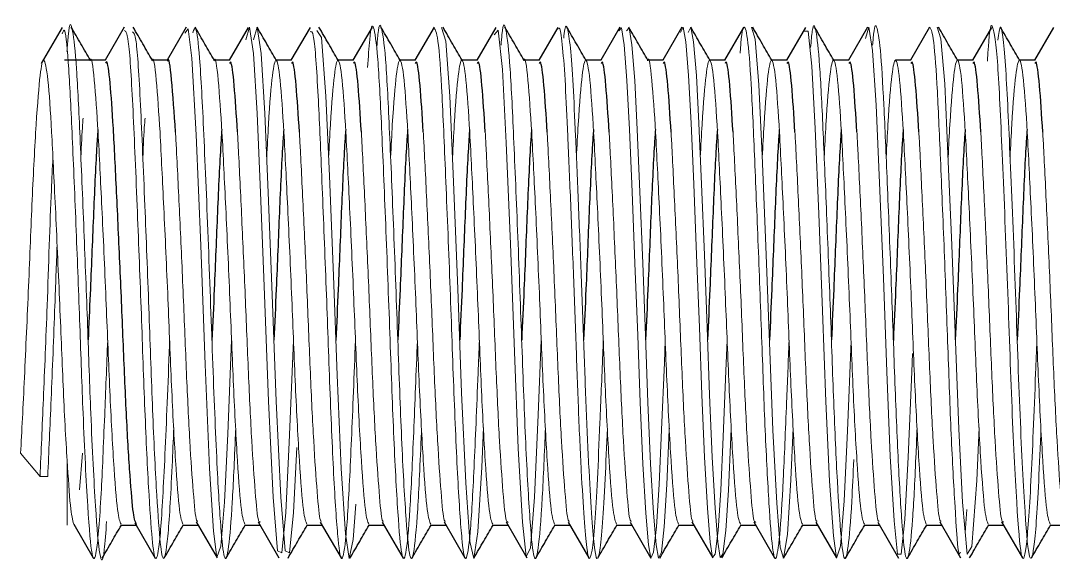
# Model space of a CAD drawing. Header units: millimetres. Extents: x -635 to 515, y -448 to 489.
# Drawn here: x 79.57 to 86.24, y 278.83 to 282.34 of the extents above; entities that cross this region are included whole.
import ezdxf

# ---------------------------------------------------------------- set-up
doc = ezdxf.new("R2010")
doc.units = ezdxf.units.MM

msp = doc.modelspace()

# ---------------------------------------------------------------- linework, layer by layer
at = {"color": 7, "linetype": 'Continuous', "lineweight": 25}
for p, q in [((79.8429, 282.2923), (79.708, 282.0591)), ((80.2438, 282.2939), (80.1202, 282.0803)), ((80.6436, 282.2935), (80.5202, 282.0803)), ((81.0428, 282.2921), (80.9203, 282.0803)), ((81.4429, 282.2922), (81.3202, 282.0803)), ((81.8438, 282.2938), (81.7202, 282.0803)), ((82.2436, 282.2936), (82.1202, 282.0803)), ((82.6428, 282.2922), (82.5202, 282.0803)), ((83.0428, 282.2922), (82.9202, 282.0803)), ((83.4437, 282.2938), (83.3202, 282.0803)), ((83.8436, 282.2936), (83.7202, 282.0803)), ((84.2429, 282.2922), (84.1202, 282.0803)), ((84.6428, 282.2921), (84.5202, 282.0803)), ((85.0437, 282.2937), (84.9202, 282.0803)), ((85.4437, 282.2937), (85.3202, 282.0803)), ((85.8429, 282.2923), (85.7202, 282.0803)), ((86.2428, 282.292), (86.1202, 282.0803)), ((80.1228, 282.0803), (79.8571, 282.0803)), ((80.5218, 282.0803), (80.4226, 282.0803)), ((80.9228, 282.0803), (80.8226, 282.0803)), ((81.3228, 282.0803), (81.2226, 282.0803)), ((81.7228, 282.0803), (81.6226, 282.0803)), ((82.1228, 282.0803), (82.0226, 282.0803)), ((82.5228, 282.0803), (82.4226, 282.0803)), ((82.9228, 282.0803), (82.8226, 282.0803)), ((83.3228, 282.0803), (83.2226, 282.0803)), ((83.7228, 282.0803), (83.6226, 282.0803)), ((84.1228, 282.0803), (84.0226, 282.0803)), ((84.5228, 282.0803), (84.4226, 282.0803)), ((84.9228, 282.0803), (84.8226, 282.0803)), ((85.3228, 282.0803), (85.2226, 282.0803)), ((85.7228, 282.0803), (85.6226, 282.0803)), ((86.1228, 282.0803), (86.0226, 282.0803)), ((79.9171, 279.0856), (80.0434, 278.8674)), ((80.2226, 279.0803), (80.3202, 279.0803)), ((80.3115, 279.0952), (80.4438, 278.8666)), ((80.6226, 279.0803), (80.7202, 279.0803)), ((80.7088, 279.0999), (80.8432, 278.8677)), ((81.0226, 279.0803), (81.1203, 279.0803)), ((81.1086, 279.1004), (81.2427, 278.8688)), ((81.4226, 279.0803), (81.5202, 279.0803)), ((81.509, 279.0996), (81.6434, 278.8674)), ((81.8226, 279.0803), (81.9202, 279.0803)), ((81.9093, 279.0991), (82.0438, 278.8666)), ((82.2226, 279.0803), (82.3202, 279.0803)), ((82.3089, 279.0999), (82.4432, 278.8676)), ((82.6226, 279.0803), (82.7203, 279.0803)), ((82.7086, 279.1005), (82.8427, 278.8688)), ((83.0226, 279.0803), (83.1202, 279.0803)), ((83.109, 279.0996), (83.2433, 278.8675)), ((83.4226, 279.0803), (83.5202, 279.0803)), ((83.5093, 279.0991), (83.6438, 278.8666)), ((83.8226, 279.0803), (83.9202, 279.0803)), ((83.9089, 279.0998), (84.0433, 278.8676)), ((84.2226, 279.0803), (84.3203, 279.0803)), ((84.3086, 279.1005), (84.4427, 278.8688)), ((84.6226, 279.0803), (84.7202, 279.0803)), ((84.709, 279.0997), (84.8433, 278.8675)), ((85.0226, 279.0803), (85.1202, 279.0803)), ((85.1093, 279.0991), (85.2438, 278.8666)), ((85.4226, 279.0803), (85.5202, 279.0803)), ((85.5089, 279.0998), (85.6433, 278.8675)), ((85.8226, 279.0803), (85.9203, 279.0803)), ((85.9086, 279.1005), (86.0427, 278.8687)), ((86.2226, 279.0803), (86.3202, 279.0803))]:
    msp.add_line(p, q, dxfattribs=at)
at = {"color": 144, "linetype": 'Continuous', "lineweight": 18}
for p, q in [((79.5745, 279.5435), (79.6995, 279.3939)), ((79.9739, 279.5435), (79.9551, 279.308)), ((79.8745, 279.0803), (79.8745, 279.4962)), ((79.6995, 279.3939), (79.7495, 279.3939)), ((85.6848, 279.1811), (85.6738, 279.0302))]:
    msp.add_line(p, q, dxfattribs=at)
at = {"color": 144, "linetype": 'Continuous', "lineweight": 18, "flags": 128}
for points in [[(80.9365, 280.2729), (80.9118, 279.6681), (80.8909, 279.2286), (80.8676, 278.9431), (80.8422, 278.8697), (80.8196, 279.0404), (80.7939, 279.4446), (80.7655, 280.1169), (80.7369, 280.8839), (80.7071, 281.5988), (80.6799, 282.0936), (80.6559, 282.2825), (80.6338, 282.254), (80.6338, 282.254)], [(81.3366, 280.2707), (81.3348, 280.2227), (81.3094, 279.6132), (81.2867, 279.1614), (81.2611, 278.9007), (81.2327, 278.9139), (81.2042, 279.2597), (81.1743, 279.8802), (81.1471, 280.621), (81.1231, 281.2268), (81.1009, 281.7368), (81.0773, 282.1241), (81.0514, 282.2936), (81.0284, 282.2121), (81.0284, 282.2121)], [(81.3578, 279.5813), (81.3367, 279.1614), (81.3111, 278.9007), (81.2827, 278.9139), (81.2542, 279.2597), (81.2243, 279.8802), (81.1971, 280.621), (81.1731, 281.2268), (81.1509, 281.7368), (81.1273, 282.1241), (81.1014, 282.2936), (81.0784, 282.2121), (81.0784, 282.2121)], [(81.7379, 279.2145), (81.7225, 278.9858), (81.6952, 278.8648), (81.6711, 279.0226), (81.6439, 279.4445), (81.618, 280.0471), (81.5946, 280.6879), (81.5686, 281.3331), (81.5455, 281.848), (81.5162, 282.2274), (81.487, 282.2722), (81.487, 282.2722)], [(82.5632, 279.7088), (82.5523, 279.4544), (82.5274, 279.037), (82.4999, 278.865), (82.4755, 278.9749), (82.4488, 279.3524), (82.4222, 279.9338), (82.3978, 280.604), (82.3702, 281.2952), (82.3455, 281.848), (82.3193, 282.2038), (82.2923, 282.291), (82.2923, 282.291)], [(82.9365, 280.2733), (82.9171, 279.7911), (82.8927, 279.2602), (82.866, 278.9316), (82.8394, 278.8781), (82.815, 279.0984), (82.7875, 279.5745), (82.7627, 280.1984), (82.7365, 280.8951), (82.7095, 281.5464), (82.6853, 282.0214), (82.6579, 282.2751), (82.6325, 282.2453), (82.6325, 282.2453)], [(83.7366, 280.2714), (83.7311, 280.1297), (83.713, 279.6955), (83.6969, 279.3408), (83.6801, 279.0693), (83.6617, 278.904), (83.6438, 278.8666), (83.628, 278.952), (83.6108, 279.1572), (83.5923, 279.4748), (83.5747, 279.8707), (83.5589, 280.3028), (83.5414, 280.7695), (83.523, 281.23), (83.5056, 281.6332), (83.4898, 281.9504), (83.472, 282.1792), (83.4536, 282.2891), (83.4366, 282.2703), (83.4366, 282.2703)], [(83.7634, 279.7051), (83.763, 279.6955), (83.7469, 279.3408), (83.7301, 279.0693), (83.7117, 278.904), (83.6938, 278.8666), (83.678, 278.952), (83.6608, 279.1572), (83.6423, 279.4748), (83.6247, 279.8707), (83.6089, 280.3028), (83.5914, 280.7695), (83.573, 281.23), (83.5556, 281.6332), (83.5398, 281.9504), (83.522, 282.1792), (83.5036, 282.2891), (83.4866, 282.2703), (83.4866, 282.2703)], [(84.1366, 280.2727), (84.1289, 280.0761), (84.111, 279.6494), (84.0951, 279.3049), (84.078, 279.0439), (84.0596, 278.8929), (84.0419, 278.8706), (84.0261, 278.9697), (84.0086, 279.1889), (83.9902, 279.5178), (83.9728, 279.9198), (83.957, 280.3559), (83.9393, 280.8246), (83.9208, 281.2809), (83.9037, 281.6746), (83.8878, 281.9823), (83.8699, 282.1986), (83.8515, 282.2934), (83.8348, 282.2603), (83.8348, 282.2603)], [(84.1634, 279.7058), (84.161, 279.6494), (84.1451, 279.3049), (84.128, 279.0439), (84.1096, 278.8929), (84.0919, 278.8706), (84.0761, 278.9697), (84.0586, 279.1889), (84.0402, 279.5178), (84.0228, 279.9198), (84.007, 280.3559), (83.9893, 280.8246), (83.9708, 281.2809), (83.9537, 281.6746), (83.9378, 281.9823), (83.9199, 282.1986), (83.9015, 282.2934), (83.8848, 282.2603), (83.8848, 282.2603)], [(84.5633, 279.7077), (84.5485, 279.3722), (84.5259, 279.02), (84.5014, 278.8669), (84.4795, 278.9383), (84.4565, 279.2221), (84.4321, 279.6926), (84.4105, 280.2578), (84.3871, 280.8796), (84.3629, 281.4684), (84.3415, 281.9222), (84.3177, 282.2163), (84.2937, 282.2937), (84.2937, 282.2937)], [(85.3332, 280.1867), (85.3286, 280.0684), (85.3052, 279.5183), (85.2836, 279.1162), (85.2592, 278.8915), (85.2362, 278.8923), (85.2144, 279.1066), (85.1899, 279.5242), (85.1672, 280.0688), (85.1451, 280.6751), (85.1205, 281.2882), (85.0984, 281.791), (85.0757, 282.1422), (85.0512, 282.2939), (85.0294, 282.2212), (85.0294, 282.2212)], [(85.7631, 279.7105), (85.7482, 279.3668), (85.7174, 278.9414), (85.6861, 278.8927), (85.6562, 279.2271), (85.6318, 279.6994), (85.6103, 280.2654), (85.5868, 280.8876), (85.5626, 281.4751), (85.5412, 281.927), (85.5174, 282.2187), (85.4934, 282.2932), (85.4934, 282.2932)], [(84.9367, 280.27), (84.9127, 279.6888), (84.8913, 279.236), (84.8676, 278.943), (84.8435, 278.8671), (84.8222, 279.01), (84.7982, 279.3637), (84.7744, 279.8778), (84.753, 280.4636), (84.7288, 281.0883), (84.7053, 281.6393), (84.6838, 282.0423), (84.6594, 282.2683), (84.6363, 282.269), (84.6363, 282.269)]]:
    msp.add_lwpolyline(points, dxfattribs=at)
at = {"color": 144, "linetype": 'Continuous', "lineweight": 18}
for points, knots in [([(80.1366, 280.2726), (80.1299, 280.1066), (80.1148, 279.7294), (80.0931, 279.2196), (80.0644, 278.863), (80.0353, 278.8375), (80.0081, 279.1603), (79.9789, 279.725), (79.9569, 280.3706), (79.9325, 281.0047), (79.9075, 281.6027), (79.8857, 282.0552), (79.8619, 282.3088), (79.8486, 282.2667), (79.8433, 282.25)], [0, 0, 0, 0, 0.064223, 0.146005, 0.244899, 0.343267, 0.44038, 0.54001, 0.615392, 0.693634, 0.777968, 0.859495, 0.944402, 1, 1, 1, 1]), ([(80.1293, 279.1032), (80.1244, 279.0345), (80.1097, 278.8293), (80.0853, 278.8473), (80.0581, 279.1575), (80.0289, 279.7256), (80.0069, 280.3703), (79.9825, 281.0055), (79.9575, 281.5997), (79.9356, 282.0661), (79.9075, 282.3113), (79.8882, 282.3394), (79.876, 282.1721), (79.8733, 282.1357)], [0, 0, 0, 0, 0.05661, 0.169228, 0.28041, 0.394474, 0.480776, 0.570353, 0.666904, 0.760242, 0.857449, 0.968907, 1, 1, 1, 1]), ([(80.5366, 280.2726), (80.535, 280.2305), (80.5236, 279.9298), (80.5024, 279.4287), (80.4754, 278.9511), (80.4461, 278.8166), (80.4241, 278.9631), (80.3997, 279.3063), (80.3747, 279.8367), (80.3528, 280.4875), (80.3248, 281.1897), (80.2986, 281.8266), (80.271, 282.2588), (80.2526, 282.2685), (80.244, 282.2731)], [0, 0, 0, 0, 0.016085, 0.11487, 0.212203, 0.312198, 0.387833, 0.466266, 0.550937, 0.632701, 0.717847, 0.815623, 0.913943, 1, 1, 1, 1]), ([(80.9634, 279.7059), (80.9628, 279.6932), (80.9547, 279.493), (80.9414, 279.2039), (80.9169, 278.8973), (80.8919, 278.8276), (80.87, 279.0063), (80.8421, 279.4357), (80.8156, 280.102), (80.7872, 280.8976), (80.7566, 281.6293), (80.7324, 282.1087), (80.7067, 282.322), (80.6931, 282.2781), (80.6869, 282.2581)], [0, 0, 0, 0, 0.005389, 0.08518, 0.167836, 0.257205, 0.34342, 0.433185, 0.536427, 0.640006, 0.745, 0.846975, 0.930451, 1, 1, 1, 1]), ([(81.7365, 280.274), (81.7321, 280.1613), (81.7187, 279.8187), (81.6983, 279.3341), (81.6728, 278.9382), (81.6447, 278.8168), (81.6216, 278.9829), (81.5936, 279.4091), (81.5684, 280.0182), (81.5449, 280.6973), (81.5182, 281.3461), (81.4945, 281.9083), (81.4682, 282.2807), (81.4508, 282.2682), (81.4432, 282.2627)], [0, 0, 0, 0, 0.043014, 0.130752, 0.219099, 0.309147, 0.395748, 0.485742, 0.574221, 0.656568, 0.741647, 0.823618, 0.922243, 1, 1, 1, 1]), ([(82.1366, 280.2715), (82.1283, 280.0673), (82.1111, 279.6414), (82.0887, 279.1421), (82.0609, 278.8532), (82.035, 278.8508), (82.0106, 279.13), (81.9822, 279.646), (81.9588, 280.3175), (81.9315, 281.031), (81.9048, 281.6695), (81.8811, 282.1341), (81.8525, 282.33), (81.8326, 282.2919), (81.8193, 282.0991), (81.8147, 282.0324)], [0, 0, 0, 0, 0.07258, 0.1514, 0.23326, 0.313879, 0.393528, 0.47569, 0.554658, 0.636155, 0.71734, 0.796516, 0.878721, 0.958033, 1, 1, 1, 1]), ([(82.1634, 279.7055), (82.1631, 279.6978), (82.154, 279.4761), (82.1389, 279.1497), (82.1108, 278.8512), (82.085, 278.8513), (82.0606, 279.1299), (82.0322, 279.646), (82.0088, 280.3175), (81.9815, 281.0312), (81.9548, 281.6689), (81.9311, 282.1364), (81.9024, 282.3213), (81.8861, 282.3178), (81.8765, 282.1884), (81.8756, 282.1759)], [0, 0, 0, 0, 0.0031694, 0.0910642, 0.1823475, 0.2722473, 0.3610663, 0.4526874, 0.5407461, 0.6316249, 0.7221569, 0.8104472, 0.9021169, 0.9905593, 1, 1, 1, 1]), ([(82.5365, 280.2734), (82.5338, 280.2019), (82.5221, 279.8976), (82.5021, 279.4274), (82.4778, 278.9896), (82.4494, 278.8173), (82.4259, 278.9328), (82.3988, 279.3169), (82.3719, 279.9102), (82.3483, 280.6132), (82.3198, 281.3091), (82.2958, 281.8822), (82.2697, 282.259), (82.2522, 282.2774), (82.2437, 282.2865)], [0, 0, 0, 0, 0.027255, 0.116143, 0.203771, 0.294274, 0.381285, 0.470968, 0.560461, 0.647599, 0.738128, 0.82555, 0.914677, 1, 1, 1, 1]), ([(82.9633, 279.7076), (82.9565, 279.5478), (82.9415, 279.1929), (82.9161, 278.887), (82.889, 278.8293), (82.8655, 279.0615), (82.837, 279.5397), (82.8129, 280.1916), (82.7867, 280.9069), (82.759, 281.5655), (82.7358, 282.0702), (82.7075, 282.3085), (82.6891, 282.3329), (82.6786, 282.2016), (82.6767, 282.1773)], [0, 0, 0, 0, 0.0747063, 0.1659424, 0.2571397, 0.3458048, 0.4379699, 0.5270599, 0.6177101, 0.7093661, 0.7977842, 0.8898086, 0.9795655, 1, 1, 1, 1]), ([(83.3366, 280.2709), (83.3355, 280.2418), (83.3283, 280.055), (83.3149, 279.7383), (83.2988, 279.3624), (83.2823, 279.0752), (83.2639, 278.8958), (83.2456, 278.8432), (83.2299, 278.9171), (83.2129, 279.111), (83.1945, 279.4169), (83.1764, 279.8074), (83.161, 280.2505), (83.1436, 280.7194), (83.1251, 281.1836), (83.1073, 281.598), (83.0919, 281.9375), (83.0742, 282.1765), (83.0572, 282.3024), (83.0472, 282.2865), (83.043, 282.2799)], [0, 0, 0, 0, 0.011125, 0.071183, 0.129095, 0.187307, 0.247464, 0.307337, 0.364911, 0.423538, 0.483797, 0.543438, 0.600805, 0.659805, 0.720117, 0.779477, 0.836771, 0.896101, 0.956415, 1, 1, 1, 1]), ([(83.3634, 279.7056), (83.3585, 279.5914), (83.3481, 279.3495), (83.3323, 279.0762), (83.3139, 278.8955), (83.2956, 278.8432), (83.2799, 278.9171), (83.2629, 279.111), (83.2445, 279.4169), (83.2264, 279.8074), (83.211, 280.2505), (83.1936, 280.7195), (83.1751, 281.1836), (83.1573, 281.5983), (83.1419, 281.9365), (83.1242, 282.1804), (83.1057, 282.2998), (83.0913, 282.3125), (83.0835, 282.2432), (83.0811, 282.2217)], [0, 0, 0, 0, 0.0539, 0.114231, 0.176578, 0.23863, 0.298299, 0.35906, 0.421513, 0.483324, 0.542779, 0.603927, 0.666434, 0.727955, 0.787335, 0.848823, 0.911333, 0.972518, 1, 1, 1, 1]), ([(84.5365, 280.2729), (84.5312, 280.1377), (84.5178, 279.8002), (84.4985, 279.3463), (84.4761, 278.9824), (84.451, 278.8294), (84.4297, 278.9036), (84.4067, 279.1939), (84.3817, 279.6659), (84.3608, 280.2562), (84.3372, 280.8887), (84.3125, 281.481), (84.2918, 281.9548), (84.2678, 282.2573), (84.2432, 282.3182), (84.2295, 282.2589), (84.2212, 282.1349), (84.2206, 282.1261)], [0, 0, 0, 0, 0.048146, 0.120175, 0.19264, 0.267026, 0.338664, 0.411572, 0.485869, 0.557225, 0.630522, 0.704669, 0.775852, 0.849482, 0.92342, 0.994541, 1, 1, 1, 1]), ([(84.9539, 279.5025), (84.9498, 279.4087), (84.9383, 279.1502), (84.9176, 278.9097), (84.8932, 278.8281), (84.8725, 278.9791), (84.8481, 279.3355), (84.8241, 279.8561), (84.8034, 280.4694), (84.7787, 281.0977), (84.7551, 281.6574), (84.7342, 282.0807), (84.7092, 282.2988), (84.69, 282.3261), (84.679, 282.203), (84.6754, 282.1625)], [0, 0, 0, 0, 0.047542, 0.131121, 0.215015, 0.295728, 0.379616, 0.463203, 0.543976, 0.628107, 0.711321, 0.792281, 0.876587, 0.959365, 1, 1, 1, 1]), ([(85.3633, 279.7078), (85.3605, 279.643), (85.3501, 279.395), (85.3341, 279.0843), (85.309, 278.8528), (85.286, 278.8553), (85.2647, 279.0778), (85.2396, 279.4962), (85.2172, 280.0565), (85.1954, 280.6839), (85.1702, 281.2981), (85.1484, 281.8174), (85.126, 282.1827), (85.1008, 282.3192), (85.0858, 282.3052), (85.077, 282.192), (85.0758, 282.1765)], [0, 0, 0, 0, 0.0277301, 0.106081, 0.1876629, 0.2677332, 0.3463914, 0.4280725, 0.5076582, 0.5867424, 0.6684557, 0.7475229, 0.8271266, 0.9088054, 0.9874507, 1, 1, 1, 1]), ([(85.6436, 278.9045), (85.6411, 278.8977), (85.6282, 278.8634), (85.6092, 279.1645), (85.5814, 279.6693), (85.5605, 280.2651), (85.5369, 280.8962), (85.5122, 281.4885), (85.4915, 281.958), (85.4674, 282.2656), (85.4515, 282.2834), (85.4437, 282.2923)], [0, 0, 0, 0, 0.0372352, 0.1894421, 0.30728, 0.4204358, 0.5367749, 0.6543649, 0.7672665, 0.8841232, 1, 1, 1, 1]), ([(86.1365, 280.2742), (86.1338, 280.2033), (86.1206, 279.858), (86.0983, 279.318), (86.0673, 278.8742), (86.0357, 278.826), (86.0065, 279.1785), (85.9735, 279.8503), (85.9455, 280.6937), (85.9117, 281.5032), (85.8843, 282.115), (85.8501, 282.3413), (85.8309, 282.2979), (85.8189, 282.1002), (85.8174, 282.0748)], [0, 0, 0, 0, 0.024769, 0.120526, 0.21691, 0.313659, 0.409061, 0.506535, 0.601278, 0.699164, 0.793614, 0.891594, 0.98612, 1, 1, 1, 1]), ([(86.1631, 279.7105), (86.1581, 279.5894), (86.143, 279.222), (86.1174, 278.8816), (86.0857, 278.824), (86.0565, 279.1789), (86.0235, 279.8505), (85.9955, 280.6925), (85.9617, 281.5076), (85.9343, 282.0989), (85.905, 282.3607), (85.8897, 282.2496), (85.8843, 282.21)], [0, 0, 0, 0, 0.0542794, 0.1647005, 0.2755411, 0.3848377, 0.4965073, 0.6050494, 0.717192, 0.8253972, 0.937648, 1, 1, 1, 1]), ([(80.5632, 279.7094), (80.5596, 279.6243), (80.5465, 279.3066), (80.5254, 278.9588), (80.4961, 278.8151), (80.4741, 278.9635), (80.4497, 279.3061), (80.4247, 279.8368), (80.4028, 280.4874), (80.3748, 281.1901), (80.3486, 281.825), (80.3222, 282.2454), (80.305, 282.2575), (80.2976, 282.2627)], [0, 0, 0, 0, 0.039232, 0.146363, 0.256423, 0.339672, 0.426, 0.519194, 0.609188, 0.702905, 0.810524, 0.91874, 1, 1, 1, 1]), ([(79.7745, 281.617), (79.7673, 281.7525), (79.7589, 281.87), (79.7413, 282.0324), (79.7321, 282.0765), (79.7194, 282.0818), (79.7153, 282.0737), (79.7077, 282.0402), (79.7042, 282.0153), (79.6923, 281.9115), (79.6834, 281.8032), (79.6656, 281.5254), (79.6567, 281.3567), (79.6448, 281.0911), (79.6413, 281.0021), (79.6337, 280.8163), (79.6296, 280.7192), (79.6169, 280.4232), (79.6078, 280.2196), (79.5901, 279.847), (79.5817, 279.679), (79.5745, 279.5435)], [0, 0, 0, 0, 0.125, 0.125, 0.25, 0.25, 0.3125, 0.3125, 0.375, 0.375, 0.5, 0.5, 0.625, 0.625, 0.6875, 0.6875, 0.75, 0.75, 0.875, 0.875, 1, 1, 1, 1]), ([(80.0745, 281.617), (80.0666, 281.7378), (80.0505, 281.9825), (80.0314, 282.1145), (80.0229, 282.0771), (80.0226, 282.0755)], [0, 0, 0, 0, 0.482804, 0.978262, 1, 1, 1, 1]), ([(80.4745, 281.617), (80.4666, 281.7378), (80.4505, 281.9825), (80.4314, 282.1145), (80.4229, 282.0771), (80.4226, 282.0755)], [0, 0, 0, 0, 0.482804, 0.978262, 1, 1, 1, 1]), ([(80.8745, 281.617), (80.8666, 281.7378), (80.8505, 281.9825), (80.8314, 282.1145), (80.8229, 282.0771), (80.8226, 282.0755)], [0, 0, 0, 0, 0.482804, 0.978262, 1, 1, 1, 1]), ([(81.2745, 281.617), (81.2665, 281.7424), (81.2504, 281.9964), (81.2231, 282.1182), (81.2007, 282.0102), (81.1793, 281.7682), (81.167, 281.5262), (81.1633, 281.4527)], [0, 0, 0, 0, 0.223542, 0.452943, 0.673284, 0.900699, 1, 1, 1, 1]), ([(81.6745, 281.617), (81.6665, 281.7424), (81.6504, 281.9964), (81.6231, 282.1182), (81.6007, 282.0102), (81.5793, 281.7683), (81.567, 281.5263), (81.5633, 281.4528)], [0, 0, 0, 0, 0.223558, 0.452975, 0.673333, 0.900764, 1, 1, 1, 1]), ([(82.0745, 281.617), (82.0665, 281.7424), (82.0504, 281.9964), (82.0231, 282.1182), (82.0007, 282.0102), (81.9793, 281.7681), (81.967, 281.5259), (81.9632, 281.4522)], [0, 0, 0, 0, 0.223491, 0.45284, 0.673131, 0.900494, 1, 1, 1, 1]), ([(82.4745, 281.617), (82.4665, 281.7424), (82.4504, 281.9964), (82.4231, 282.1182), (82.4007, 282.0102), (82.3793, 281.768), (82.367, 281.5258), (82.3632, 281.4521)], [0, 0, 0, 0, 0.223476, 0.452809, 0.673085, 0.900432, 1, 1, 1, 1]), ([(82.8745, 281.617), (82.8666, 281.7378), (82.8505, 281.9825), (82.8314, 282.1145), (82.8229, 282.0771), (82.8226, 282.0755)], [0, 0, 0, 0, 0.482804, 0.978262, 1, 1, 1, 1]), ([(83.2745, 281.617), (83.2665, 281.7424), (83.2504, 281.9964), (83.2231, 282.1182), (83.2007, 282.0102), (83.1793, 281.7686), (83.167, 281.5271), (83.1633, 281.454)], [0, 0, 0, 0, 0.223684, 0.453231, 0.673713, 0.901272, 1, 1, 1, 1]), ([(83.6745, 281.617), (83.6666, 281.7378), (83.6505, 281.9825), (83.6314, 282.1145), (83.6229, 282.0771), (83.6226, 282.0755)], [0, 0, 0, 0, 0.482804, 0.978262, 1, 1, 1, 1]), ([(84.0745, 281.617), (84.0665, 281.7424), (84.0504, 281.9964), (84.0231, 282.1182), (84.0007, 282.0102), (83.9793, 281.7685), (83.967, 281.527), (83.9633, 281.4539)], [0, 0, 0, 0, 0.223669, 0.4532, 0.673667, 0.90121, 1, 1, 1, 1]), ([(84.4745, 281.617), (84.4665, 281.7424), (84.4504, 281.9964), (84.4231, 282.1183), (84.4007, 282.0102), (84.3793, 281.7689), (84.3671, 281.5279), (84.3634, 281.4553)], [0, 0, 0, 0, 0.223821, 0.453508, 0.674124, 0.901822, 1, 1, 1, 1]), ([(84.8745, 281.617), (84.8665, 281.7424), (84.8504, 281.9964), (84.8231, 282.1182), (84.8007, 282.0102), (84.7793, 281.7682), (84.767, 281.5263), (84.7633, 281.4528)], [0, 0, 0, 0, 0.223552, 0.452964, 0.673316, 0.900742, 1, 1, 1, 1]), ([(85.2745, 281.617), (85.2665, 281.7424), (85.2504, 281.9964), (85.2231, 282.1182), (85.2007, 282.0102), (85.1793, 281.7683), (85.167, 281.5264), (85.1633, 281.4529)], [0, 0, 0, 0, 0.223563, 0.452986, 0.673349, 0.900785, 1, 1, 1, 1]), ([(85.6745, 281.617), (85.6665, 281.7424), (85.6504, 281.9964), (85.6231, 282.1183), (85.6007, 282.0102), (85.5793, 281.7689), (85.5671, 281.5278), (85.5634, 281.4552)], [0, 0, 0, 0, 0.223806, 0.453477, 0.674079, 0.901762, 1, 1, 1, 1]), ([(86.0745, 281.617), (86.0665, 281.7424), (86.0504, 281.9964), (86.0231, 282.1183), (86.0007, 282.0102), (85.9793, 281.7688), (85.9671, 281.5277), (85.9634, 281.455)], [0, 0, 0, 0, 0.223785, 0.453435, 0.674016, 0.901678, 1, 1, 1, 1]), ([(79.9779, 281.7058), (79.9768, 281.6928), (79.9719, 281.6367), (79.967, 281.533), (79.9633, 281.4532)], [0, 0, 0, 0, 0.231309, 1, 1, 1, 1]), ([(80.3779, 281.7058), (80.3768, 281.6928), (80.3718, 281.6362), (80.3669, 281.5315), (80.3632, 281.4508)], [0, 0, 0, 0, 0.229262, 1, 1, 1, 1]), ([(79.8745, 279.4962), (79.8656, 279.6351), (79.8567, 279.8038), (79.8448, 280.0694), (79.8413, 280.1584), (79.8337, 280.3443), (79.8296, 280.4413), (79.8169, 280.7373), (79.8078, 280.941), (79.7901, 281.3136), (79.7817, 281.4815), (79.7745, 281.617)], [0, 0, 0, 0, 0.25, 0.25, 0.375, 0.375, 0.5, 0.5, 0.75, 0.75, 1, 1, 1, 1]), ([(80.2226, 279.085), (80.2152, 279.1027), (80.2, 279.1396), (80.1746, 279.4704), (80.1484, 279.9596), (80.1259, 280.5451), (80.0986, 281.1443), (80.0825, 281.4608), (80.0745, 281.617)], [0, 0, 0, 0, 0.157112, 0.327028, 0.496945, 0.661577, 0.832977, 1, 1, 1, 1]), ([(80.6226, 279.085), (80.6152, 279.1027), (80.6, 279.1396), (80.5746, 279.4704), (80.5484, 279.9596), (80.5259, 280.5451), (80.4986, 281.1443), (80.4825, 281.4608), (80.4745, 281.617)], [0, 0, 0, 0, 0.157112, 0.327028, 0.496945, 0.661577, 0.832977, 1, 1, 1, 1]), ([(80.7177, 279.105), (80.715, 279.1048), (80.7053, 279.104), (80.6896, 279.2783), (80.6664, 279.6049), (80.6449, 280.0527), (80.6252, 280.5575), (80.6022, 281.0642), (80.5851, 281.4154), (80.5765, 281.5788), (80.5745, 281.617)], [0, 0, 0, 0, 0.055232, 0.20505, 0.354859, 0.504719, 0.654545, 0.804355, 0.954212, 1, 1, 1, 1]), ([(81.0226, 279.085), (81.0152, 279.1027), (81, 279.1396), (80.9746, 279.4704), (80.9484, 279.9596), (80.9259, 280.5451), (80.8986, 281.1443), (80.8825, 281.4608), (80.8745, 281.617)], [0, 0, 0, 0, 0.157112, 0.327028, 0.496945, 0.661577, 0.832977, 1, 1, 1, 1]), ([(81.1228, 279.1006), (81.1184, 279.0987), (81.1069, 279.0938), (81.0896, 279.2759), (81.0664, 279.6055), (81.0449, 280.0525), (81.0252, 280.5575), (81.0022, 281.0642), (80.9851, 281.4154), (80.9765, 281.5788), (80.9745, 281.6171)], [0, 0, 0, 0, 0.0879615, 0.2325842, 0.3771989, 0.5218619, 0.6664928, 0.8111088, 0.9557695, 1, 1, 1, 1]), ([(81.4226, 279.085), (81.4152, 279.1027), (81.4, 279.1396), (81.3746, 279.4704), (81.3484, 279.9596), (81.3259, 280.5451), (81.2986, 281.1443), (81.2825, 281.4608), (81.2745, 281.617)], [0, 0, 0, 0, 0.157112, 0.327028, 0.496945, 0.661577, 0.832977, 1, 1, 1, 1]), ([(81.5179, 279.1048), (81.5152, 279.1045), (81.5054, 279.1035), (81.4896, 279.2781), (81.4664, 279.6049), (81.4449, 280.0526), (81.4252, 280.5575), (81.4022, 281.0642), (81.3851, 281.4154), (81.3765, 281.5788), (81.3745, 281.617)], [0, 0, 0, 0, 0.05694, 0.206484, 0.35602, 0.505605, 0.655157, 0.804694, 0.954277, 1, 1, 1, 1]), ([(81.8226, 279.085), (81.8152, 279.1027), (81.8, 279.1396), (81.7746, 279.4704), (81.7484, 279.9596), (81.7259, 280.5451), (81.6986, 281.1443), (81.6825, 281.4608), (81.6745, 281.617)], [0, 0, 0, 0, 0.157112, 0.3270283, 0.4969447, 0.6615767, 0.8329771, 1, 1, 1, 1]), ([(81.9184, 279.1044), (81.9155, 279.104), (81.9055, 279.1027), (81.8896, 279.2779), (81.8664, 279.605), (81.8449, 280.0527), (81.8252, 280.5575), (81.8022, 281.0642), (81.7851, 281.4154), (81.7765, 281.5788), (81.7745, 281.617)], [0, 0, 0, 0, 0.059861, 0.208948, 0.358027, 0.507156, 0.656251, 0.805331, 0.954458, 1, 1, 1, 1]), ([(82.2226, 279.085), (82.2152, 279.1027), (82.2, 279.1396), (82.1746, 279.4704), (82.1484, 279.9596), (82.1259, 280.5451), (82.0986, 281.1443), (82.0825, 281.4608), (82.0745, 281.617)], [0, 0, 0, 0, 0.157112, 0.327028, 0.496945, 0.661577, 0.832977, 1, 1, 1, 1]), ([(82.3177, 279.105), (82.3151, 279.1048), (82.3053, 279.104), (82.2896, 279.2782), (82.2664, 279.6049), (82.2449, 280.0527), (82.2252, 280.5575), (82.2022, 281.0642), (82.1851, 281.4154), (82.1765, 281.5788), (82.1745, 281.6171)], [0, 0, 0, 0, 0.0554489, 0.205229, 0.3550009, 0.5048227, 0.6546113, 0.8043845, 0.954204, 1, 1, 1, 1]), ([(82.6226, 279.085), (82.6152, 279.1027), (82.6, 279.1396), (82.5746, 279.4704), (82.5484, 279.9596), (82.5259, 280.5451), (82.4986, 281.1443), (82.4825, 281.4608), (82.4745, 281.617)], [0, 0, 0, 0, 0.157112, 0.327028, 0.496945, 0.661577, 0.832977, 1, 1, 1, 1]), ([(82.7228, 279.1006), (82.7184, 279.0987), (82.7069, 279.0938), (82.6896, 279.2759), (82.6664, 279.6056), (82.6449, 280.0525), (82.6252, 280.5576), (82.6022, 281.0642), (82.5851, 281.4154), (82.5765, 281.5788), (82.5745, 281.617)], [0, 0, 0, 0, 0.087987, 0.232613, 0.377232, 0.5219, 0.666535, 0.811155, 0.95582, 1, 1, 1, 1]), ([(83.0226, 279.085), (83.0152, 279.1027), (83, 279.1396), (82.9746, 279.4704), (82.9484, 279.9596), (82.9259, 280.5451), (82.8986, 281.1443), (82.8825, 281.4608), (82.8745, 281.617)], [0, 0, 0, 0, 0.157112, 0.327028, 0.496945, 0.661577, 0.832977, 1, 1, 1, 1]), ([(83.1179, 279.1048), (83.1152, 279.1045), (83.1054, 279.1036), (83.0896, 279.2781), (83.0664, 279.6049), (83.0449, 280.0526), (83.0252, 280.5574), (83.0022, 281.0641), (82.9851, 281.4152), (82.9765, 281.5786), (82.9745, 281.6168)], [0, 0, 0, 0, 0.056703, 0.206295, 0.35588, 0.505514, 0.655116, 0.804702, 0.954334, 1, 1, 1, 1]), ([(83.4226, 279.085), (83.4152, 279.1027), (83.4, 279.1396), (83.3746, 279.4704), (83.3484, 279.9596), (83.3259, 280.5451), (83.2986, 281.1443), (83.2825, 281.4608), (83.2745, 281.617)], [0, 0, 0, 0, 0.157112, 0.327028, 0.496945, 0.661577, 0.832977, 1, 1, 1, 1]), ([(83.5184, 279.1044), (83.5155, 279.104), (83.5055, 279.1027), (83.4896, 279.2779), (83.4664, 279.605), (83.4449, 280.0526), (83.4252, 280.5575), (83.4022, 281.0642), (83.3851, 281.4154), (83.3765, 281.5788), (83.3745, 281.617)], [0, 0, 0, 0, 0.059916, 0.208988, 0.358052, 0.507166, 0.656247, 0.805312, 0.954424, 1, 1, 1, 1]), ([(83.8226, 279.085), (83.8152, 279.1027), (83.8, 279.1396), (83.7746, 279.4704), (83.7484, 279.9596), (83.7259, 280.5451), (83.6986, 281.1443), (83.6825, 281.4608), (83.6745, 281.617)], [0, 0, 0, 0, 0.157112, 0.327028, 0.496945, 0.661577, 0.832977, 1, 1, 1, 1]), ([(83.9177, 279.1049), (83.9151, 279.1047), (83.9053, 279.1039), (83.8896, 279.2782), (83.8664, 279.6049), (83.8449, 280.0526), (83.8252, 280.5575), (83.8022, 281.0642), (83.7851, 281.4154), (83.7765, 281.5788), (83.7745, 281.617)], [0, 0, 0, 0, 0.055659, 0.205407, 0.355148, 0.504938, 0.654695, 0.804436, 0.954224, 1, 1, 1, 1]), ([(84.2226, 279.085), (84.2152, 279.1027), (84.2, 279.1396), (84.1746, 279.4704), (84.1484, 279.9596), (84.1259, 280.5451), (84.0986, 281.1443), (84.0825, 281.4608), (84.0745, 281.617)], [0, 0, 0, 0, 0.157112, 0.327028, 0.496945, 0.661577, 0.832977, 1, 1, 1, 1]), ([(84.3228, 279.1006), (84.3184, 279.0987), (84.3069, 279.0938), (84.2896, 279.2759), (84.2664, 279.6055), (84.2449, 280.0525), (84.2252, 280.5575), (84.2022, 281.0642), (84.1851, 281.4154), (84.1765, 281.5788), (84.1745, 281.617)], [0, 0, 0, 0, 0.087964, 0.232588, 0.377203, 0.521867, 0.666498, 0.811115, 0.955776, 1, 1, 1, 1]), ([(84.6226, 279.085), (84.6152, 279.1027), (84.6, 279.1396), (84.5746, 279.4704), (84.5484, 279.9596), (84.5259, 280.5451), (84.4986, 281.1443), (84.4825, 281.4608), (84.4745, 281.617)], [0, 0, 0, 0, 0.157112, 0.327028, 0.496945, 0.661577, 0.832977, 1, 1, 1, 1]), ([(84.7179, 279.1048), (84.7152, 279.1046), (84.7053, 279.1037), (84.6896, 279.2781), (84.6664, 279.6049), (84.6449, 280.0526), (84.6252, 280.5575), (84.6022, 281.0642), (84.5851, 281.4154), (84.5765, 281.5788), (84.5745, 281.617)], [0, 0, 0, 0, 0.056495, 0.20611, 0.355717, 0.505373, 0.654996, 0.804604, 0.954258, 1, 1, 1, 1]), ([(85.0226, 279.085), (85.0152, 279.1027), (85, 279.1396), (84.9746, 279.4704), (84.9484, 279.9596), (84.9259, 280.5451), (84.8986, 281.1443), (84.8825, 281.4608), (84.8745, 281.617)], [0, 0, 0, 0, 0.157112, 0.327028, 0.496945, 0.661577, 0.832977, 1, 1, 1, 1]), ([(85.1184, 279.1044), (85.1155, 279.104), (85.1055, 279.1026), (85.0896, 279.2778), (85.0664, 279.605), (85.0449, 280.0526), (85.0252, 280.5575), (85.0022, 281.0642), (84.9851, 281.4154), (84.9765, 281.5788), (84.9745, 281.6171)], [0, 0, 0, 0, 0.05997, 0.209031, 0.358083, 0.507185, 0.656253, 0.805307, 0.954406, 1, 1, 1, 1]), ([(85.4226, 279.085), (85.4152, 279.1027), (85.4, 279.1396), (85.3746, 279.4704), (85.3484, 279.9596), (85.3259, 280.5451), (85.2986, 281.1443), (85.2825, 281.4608), (85.2745, 281.617)], [0, 0, 0, 0, 0.157112, 0.327028, 0.496945, 0.661577, 0.832977, 1, 1, 1, 1]), ([(85.5178, 279.1049), (85.5151, 279.1047), (85.5053, 279.1038), (85.4896, 279.2782), (85.4664, 279.6049), (85.4449, 280.0526), (85.4252, 280.5575), (85.4022, 281.0642), (85.3851, 281.4154), (85.3765, 281.5788), (85.3745, 281.6171)], [0, 0, 0, 0, 0.055872, 0.20558, 0.355281, 0.505032, 0.654749, 0.804451, 0.954199, 1, 1, 1, 1]), ([(85.8226, 279.085), (85.8152, 279.1027), (85.8, 279.1396), (85.7746, 279.4704), (85.7484, 279.9596), (85.7259, 280.5451), (85.6986, 281.1443), (85.6825, 281.4608), (85.6745, 281.617)], [0, 0, 0, 0, 0.157112, 0.3270283, 0.4969447, 0.6615767, 0.8329771, 1, 1, 1, 1]), ([(85.9228, 279.1006), (85.9184, 279.0987), (85.9069, 279.0938), (85.8896, 279.2759), (85.8664, 279.6055), (85.8449, 280.0525), (85.8252, 280.5575), (85.8022, 281.0642), (85.7851, 281.4154), (85.7765, 281.5789), (85.7745, 281.6172)], [0, 0, 0, 0, 0.087959, 0.232576, 0.377185, 0.521842, 0.666467, 0.811077, 0.955731, 1, 1, 1, 1]), ([(86.2226, 279.085), (86.2152, 279.1027), (86.2, 279.1396), (86.1746, 279.4704), (86.1484, 279.9596), (86.1259, 280.5451), (86.0986, 281.1443), (86.0825, 281.4608), (86.0745, 281.617)], [0, 0, 0, 0, 0.157112, 0.3270283, 0.4969447, 0.6615767, 0.8329771, 1, 1, 1, 1]), ([(86.3178, 279.1049), (86.3151, 279.1046), (86.3053, 279.1037), (86.2896, 279.2782), (86.2664, 279.605), (86.2449, 280.0527), (86.2252, 280.5575), (86.2022, 281.0642), (86.1851, 281.4154), (86.1765, 281.5788), (86.1745, 281.617)], [0, 0, 0, 0, 0.056285, 0.20594, 0.355586, 0.505282, 0.654945, 0.804593, 0.954287, 1, 1, 1, 1]), ([(79.7827, 281.4531), (79.7794, 281.3848), (79.7663, 281.1177), (79.748, 280.5355), (79.7211, 279.8794), (79.7066, 279.5541), (79.6995, 279.3939)], [0, 0, 0, 0, 0.116368, 0.454768, 0.731501, 1, 1, 1, 1]), ([(79.8098, 280.8875), (79.8051, 280.7578), (79.7931, 280.4259), (79.7711, 279.8766), (79.7566, 279.5532), (79.7495, 279.3939)], [0, 0, 0, 0, 0.24564, 0.628516, 1, 1, 1, 1]), ([(79.9169, 279.0854), (79.9098, 279.1134), (79.8955, 279.1695), (79.8815, 279.387), (79.8745, 279.4962)], [0, 0, 0, 0, 0.497516, 1, 1, 1, 1])]:
    msp.add_open_spline(points, degree=3, knots=knots, dxfattribs=at)
at = {"color": 7, "linetype": 'Continuous', "lineweight": 25}
for points, knots in [([(80.0248, 282.0803), (80.0045, 282.1154), (79.9632, 282.1867), (79.922, 282.258), (79.901, 282.2942)], [0, 0, 0, 0, 0.492563, 1, 1, 1, 1]), ([(80.4249, 282.0803), (80.4046, 282.1153), (80.3634, 282.1865), (80.3222, 282.2577), (80.3012, 282.2939)], [0, 0, 0, 0, 0.492148, 1, 1, 1, 1]), ([(80.8249, 282.0803), (80.8048, 282.1149), (80.7638, 282.1858), (80.7228, 282.2566), (80.7019, 282.2928)], [0, 0, 0, 0, 0.489341, 1, 1, 1, 1]), ([(81.2249, 282.0803), (81.2048, 282.115), (81.1637, 282.186), (81.1226, 282.2569), (81.1017, 282.2931)], [0, 0, 0, 0, 0.489957, 1, 1, 1, 1]), ([(81.6248, 282.0803), (81.6045, 282.1154), (81.5632, 282.1867), (81.522, 282.258), (81.501, 282.2942)], [0, 0, 0, 0, 0.49249, 1, 1, 1, 1]), ([(82.0249, 282.0803), (82.0046, 282.1153), (81.9633, 282.1865), (81.9221, 282.2577), (81.9012, 282.2939)], [0, 0, 0, 0, 0.492246, 1, 1, 1, 1]), ([(82.4249, 282.0803), (82.4048, 282.1149), (82.3638, 282.1858), (82.3228, 282.2566), (82.3019, 282.2928)], [0, 0, 0, 0, 0.489394, 1, 1, 1, 1]), ([(82.8249, 282.0803), (82.8048, 282.115), (82.7637, 282.186), (82.7227, 282.2569), (82.7017, 282.2931)], [0, 0, 0, 0, 0.489873, 1, 1, 1, 1]), ([(83.2249, 282.0803), (83.2045, 282.1154), (83.1633, 282.1867), (83.122, 282.258), (83.1011, 282.2941)], [0, 0, 0, 0, 0.492414, 1, 1, 1, 1]), ([(83.6249, 282.0803), (83.6046, 282.1153), (83.5633, 282.1866), (83.5221, 282.2578), (83.5012, 282.2939)], [0, 0, 0, 0, 0.49235, 1, 1, 1, 1]), ([(84.0249, 282.0803), (84.0048, 282.1149), (83.9638, 282.1858), (83.9228, 282.2566), (83.9019, 282.2928)], [0, 0, 0, 0, 0.489452, 1, 1, 1, 1]), ([(84.4249, 282.0803), (84.4048, 282.115), (84.3637, 282.1859), (84.3227, 282.2569), (84.3017, 282.2931)], [0, 0, 0, 0, 0.489792, 1, 1, 1, 1]), ([(84.8249, 282.0803), (84.8045, 282.1154), (84.7633, 282.1866), (84.722, 282.2579), (84.7011, 282.2941)], [0, 0, 0, 0, 0.492333, 1, 1, 1, 1]), ([(85.6249, 282.0803), (85.6048, 282.115), (85.5638, 282.1858), (85.5228, 282.2567), (85.5019, 282.2928)], [0, 0, 0, 0, 0.489515, 1, 1, 1, 1]), ([(86.0249, 282.0803), (86.0048, 282.115), (85.9637, 282.1859), (85.9227, 282.2568), (85.9018, 282.293)], [0, 0, 0, 0, 0.489715, 1, 1, 1, 1]), ([(80.3225, 279.0823), (80.3159, 279.0973), (80.3026, 279.1275), (80.2812, 279.3812), (80.258, 279.7594), (80.2382, 280.2339), (80.2168, 280.7467), (80.1936, 281.2401), (80.1734, 281.6621), (80.1526, 281.9502), (80.1343, 282.0877), (80.1251, 282.0667), (80.1228, 282.0615)], [0, 0, 0, 0, 0.104816, 0.212287, 0.319771, 0.427277, 0.534748, 0.642226, 0.749733, 0.857203, 0.964675, 1, 1, 1, 1]), ([(80.5745, 281.617), (80.5659, 281.7385), (80.5486, 281.9814), (80.5311, 282.1136), (80.5222, 282.0761), (80.5218, 282.0741)], [0, 0, 0, 0, 0.48608, 0.972146, 1, 1, 1, 1]), ([(80.9745, 281.6171), (80.9677, 281.7255), (80.954, 281.9425), (80.9353, 282.0828), (80.9255, 282.065), (80.9228, 282.0599)], [0, 0, 0, 0, 0.418046, 0.836121, 1, 1, 1, 1]), ([(81.3745, 281.617), (81.3677, 281.7255), (81.354, 281.9425), (81.3353, 282.0828), (81.3255, 282.065), (81.3228, 282.0599)], [0, 0, 0, 0, 0.4180325, 0.8360946, 1, 1, 1, 1]), ([(81.7745, 281.617), (81.7677, 281.7255), (81.754, 281.9424), (81.7353, 282.0828), (81.7255, 282.065), (81.7228, 282.0599)], [0, 0, 0, 0, 0.418006, 0.836041, 1, 1, 1, 1]), ([(82.1745, 281.6171), (82.1677, 281.7255), (82.154, 281.9425), (82.1353, 282.0828), (82.1255, 282.065), (82.1228, 282.0599)], [0, 0, 0, 0, 0.41805, 0.836129, 1, 1, 1, 1]), ([(82.5745, 281.617), (82.5677, 281.7255), (82.554, 281.9424), (82.5353, 282.0828), (82.5255, 282.065), (82.5228, 282.0599)], [0, 0, 0, 0, 0.418011, 0.836052, 1, 1, 1, 1]), ([(82.9745, 281.6168), (82.9677, 281.7253), (82.954, 281.9423), (82.9353, 282.0828), (82.9255, 282.065), (82.9228, 282.0599)], [0, 0, 0, 0, 0.4179262, 0.8358817, 1, 1, 1, 1]), ([(83.3745, 281.617), (83.3677, 281.7255), (83.354, 281.9425), (83.3353, 282.0828), (83.3255, 282.065), (83.3228, 282.0599)], [0, 0, 0, 0, 0.418035, 0.8361, 1, 1, 1, 1]), ([(83.7745, 281.617), (83.7677, 281.7255), (83.754, 281.9425), (83.7353, 282.0828), (83.7255, 282.065), (83.7228, 282.0599)], [0, 0, 0, 0, 0.418027, 0.836084, 1, 1, 1, 1]), ([(84.1745, 281.617), (84.1677, 281.7255), (84.154, 281.9425), (84.1353, 282.0828), (84.1255, 282.065), (84.1228, 282.0599)], [0, 0, 0, 0, 0.418041, 0.836111, 1, 1, 1, 1]), ([(84.5745, 281.617), (84.5677, 281.7255), (84.554, 281.9425), (84.5353, 282.0828), (84.5255, 282.065), (84.5228, 282.0599)], [0, 0, 0, 0, 0.418035, 0.8361, 1, 1, 1, 1]), ([(84.9745, 281.6171), (84.9677, 281.7256), (84.954, 281.9425), (84.9353, 282.0828), (84.9255, 282.065), (84.9228, 282.0599)], [0, 0, 0, 0, 0.418056, 0.836142, 1, 1, 1, 1]), ([(85.3745, 281.6171), (85.3677, 281.7256), (85.354, 281.9425), (85.3353, 282.0828), (85.3255, 282.065), (85.3228, 282.0599)], [0, 0, 0, 0, 0.4180665, 0.8361624, 1, 1, 1, 1]), ([(85.7745, 281.6172), (85.7677, 281.7256), (85.754, 281.9426), (85.7353, 282.0828), (85.7255, 282.065), (85.7228, 282.0599)], [0, 0, 0, 0, 0.418096, 0.836222, 1, 1, 1, 1]), ([(86.1745, 281.617), (86.1677, 281.7255), (86.154, 281.9424), (86.1353, 282.0828), (86.1255, 282.065), (86.1228, 282.0599)], [0, 0, 0, 0, 0.418007, 0.836044, 1, 1, 1, 1]), ([(80.0734, 281.6324), (80.0707, 281.5934), (80.0605, 281.4464), (80.0437, 281.0734), (80.0265, 280.637), (80.0145, 280.3738), (80.01, 280.2757)], [0, 0, 0, 0, 0.122158, 0.460542, 0.798837, 1, 1, 1, 1]), ([(80.8733, 281.6331), (80.8711, 281.6017), (80.8614, 281.4645), (80.8449, 281.1032), (80.8274, 280.658), (80.8148, 280.3818), (80.8098, 280.2716)], [0, 0, 0, 0, 0.1001089, 0.4378514, 0.7755189, 1, 1, 1, 1]), ([(81.2733, 281.6331), (81.2711, 281.6017), (81.2614, 281.4645), (81.2449, 281.1033), (81.2275, 280.6586), (81.2149, 280.3831), (81.2099, 280.2735)], [0, 0, 0, 0, 0.100214, 0.438402, 0.776515, 1, 1, 1, 1]), ([(81.6733, 281.6331), (81.6711, 281.6017), (81.6614, 281.4646), (81.6449, 281.1033), (81.6274, 280.6581), (81.6148, 280.3821), (81.6098, 280.2718)], [0, 0, 0, 0, 0.100047, 0.437852, 0.775581, 1, 1, 1, 1]), ([(82.0733, 281.6331), (82.0711, 281.6017), (82.0614, 281.4645), (82.0449, 281.1032), (82.0275, 280.6594), (82.0149, 280.3846), (82.01, 280.2758)], [0, 0, 0, 0, 0.100403, 0.439112, 0.777746, 1, 1, 1, 1]), ([(82.4733, 281.6331), (82.4711, 281.6017), (82.4614, 281.4646), (82.4449, 281.1033), (82.4275, 280.6585), (82.4149, 280.3828), (82.4098, 280.273)], [0, 0, 0, 0, 0.100157, 0.438209, 0.776187, 1, 1, 1, 1]), ([(82.8733, 281.6331), (82.8711, 281.6018), (82.8614, 281.4647), (82.8449, 281.1036), (82.8275, 280.6588), (82.8149, 280.3831), (82.8099, 280.2732)], [0, 0, 0, 0, 0.099984, 0.438108, 0.776158, 1, 1, 1, 1]), ([(83.2733, 281.6331), (83.2711, 281.6017), (83.2614, 281.4645), (83.2449, 281.1033), (83.2275, 280.6589), (83.2149, 280.3838), (83.2099, 280.2744)], [0, 0, 0, 0, 0.100283, 0.438683, 0.777009, 1, 1, 1, 1]), ([(83.6733, 281.6331), (83.6711, 281.6017), (83.6614, 281.4645), (83.6449, 281.1033), (83.6275, 280.6591), (83.6149, 280.3841), (83.6099, 280.2749)], [0, 0, 0, 0, 0.1003, 0.438812, 0.777248, 1, 1, 1, 1]), ([(84.0733, 281.6331), (84.0711, 281.6017), (84.0614, 281.4645), (84.0449, 281.1032), (84.0275, 280.659), (84.0149, 280.3839), (84.0099, 280.2747)], [0, 0, 0, 0, 0.100312, 0.438772, 0.777156, 1, 1, 1, 1]), ([(84.4733, 281.6331), (84.4711, 281.6017), (84.4614, 281.4645), (84.4449, 281.1033), (84.4275, 280.659), (84.4149, 280.3838), (84.4099, 280.2745)], [0, 0, 0, 0, 0.1002845, 0.4386901, 0.7770205, 1, 1, 1, 1]), ([(84.8733, 281.6331), (84.8711, 281.6017), (84.8614, 281.4645), (84.8449, 281.1032), (84.8275, 280.659), (84.8149, 280.3839), (84.8099, 280.2746)], [0, 0, 0, 0, 0.1003359, 0.4387742, 0.7771374, 1, 1, 1, 1]), ([(85.2733, 281.6331), (85.2711, 281.6017), (85.2614, 281.4645), (85.2449, 281.1032), (85.2274, 280.6581), (85.2148, 280.3821), (85.2098, 280.2721)], [0, 0, 0, 0, 0.100183, 0.438038, 0.775819, 1, 1, 1, 1]), ([(85.6733, 281.6331), (85.6711, 281.6017), (85.6614, 281.4644), (85.6449, 281.1031), (85.6275, 280.6589), (85.6149, 280.3838), (85.6099, 280.2746)], [0, 0, 0, 0, 0.1004154, 0.4388536, 0.7772166, 1, 1, 1, 1]), ([(86.0733, 281.6331), (86.0711, 281.6017), (86.0614, 281.4646), (86.0449, 281.1033), (86.0275, 280.6585), (86.0149, 280.3828), (86.0098, 280.2729)], [0, 0, 0, 0, 0.1001248, 0.4381819, 0.7761639, 1, 1, 1, 1]), ([(80.101, 278.8663), (80.1219, 278.9024), (80.1632, 278.9738), (80.2045, 279.0451), (80.2248, 279.0803)], [0, 0, 0, 0, 0.507017, 1, 1, 1, 1]), ([(80.5017, 278.8674), (80.5226, 278.9035), (80.5637, 278.9745), (80.6047, 279.0455), (80.6249, 279.0803)], [0, 0, 0, 0, 0.509575, 1, 1, 1, 1]), ([(80.9019, 278.8678), (80.9228, 278.904), (80.9638, 278.9748), (81.0048, 279.0456), (81.0249, 279.0803)], [0, 0, 0, 0, 0.510807, 1, 1, 1, 1]), ([(81.3014, 278.8669), (81.3223, 278.9031), (81.3635, 278.9742), (81.4047, 279.0453), (81.4249, 279.0803)], [0, 0, 0, 0, 0.508754, 1, 1, 1, 1]), ([(81.701, 278.8663), (81.7219, 278.9024), (81.7632, 278.9738), (81.8045, 279.0451), (81.8248, 279.0803)], [0, 0, 0, 0, 0.50701, 1, 1, 1, 1]), ([(82.1016, 278.8673), (82.1226, 278.9035), (82.1636, 278.9745), (82.2047, 279.0455), (82.2249, 279.0803)], [0, 0, 0, 0, 0.509459, 1, 1, 1, 1]), ([(82.5019, 278.8678), (82.5228, 278.904), (82.5638, 278.9748), (82.6048, 279.0456), (82.6249, 279.0803)], [0, 0, 0, 0, 0.51083, 1, 1, 1, 1]), ([(82.9014, 278.8669), (82.9223, 278.9031), (82.9635, 278.9742), (83.0047, 279.0453), (83.0249, 279.0803)], [0, 0, 0, 0, 0.508858, 1, 1, 1, 1]), ([(83.301, 278.8662), (83.3219, 278.9024), (83.3632, 278.9738), (83.4045, 279.0451), (83.4248, 279.0803)], [0, 0, 0, 0, 0.50701, 1, 1, 1, 1]), ([(83.7016, 278.8673), (83.7225, 278.9034), (83.7636, 278.9744), (83.8047, 279.0454), (83.8249, 279.0803)], [0, 0, 0, 0, 0.50934, 1, 1, 1, 1]), ([(84.1019, 278.8678), (84.1229, 278.904), (84.1638, 278.9748), (84.2048, 279.0456), (84.2249, 279.0803)], [0, 0, 0, 0, 0.510848, 1, 1, 1, 1]), ([(84.5014, 278.8669), (84.5224, 278.9031), (84.5635, 278.9742), (84.6047, 279.0454), (84.6249, 279.0803)], [0, 0, 0, 0, 0.508963, 1, 1, 1, 1]), ([(84.9009, 278.8662), (84.9219, 278.9024), (84.9632, 278.9738), (85.0045, 279.0451), (85.0248, 279.0803)], [0, 0, 0, 0, 0.507017, 1, 1, 1, 1]), ([(85.3016, 278.8672), (85.3225, 278.9034), (85.3636, 278.9744), (85.4047, 279.0454), (85.4249, 279.0803)], [0, 0, 0, 0, 0.509217, 1, 1, 1, 1]), ([(85.7019, 278.8678), (85.7229, 278.904), (85.7638, 278.9748), (85.8048, 279.0456), (85.8249, 279.0803)], [0, 0, 0, 0, 0.51086, 1, 1, 1, 1]), ([(86.1014, 278.867), (86.1224, 278.9032), (86.1635, 278.9743), (86.2047, 279.0454), (86.2249, 279.0803)], [0, 0, 0, 0, 0.509067, 1, 1, 1, 1])]:
    msp.add_open_spline(points, degree=3, knots=knots, dxfattribs=at)

doc.saveas('drawing.dxf')
